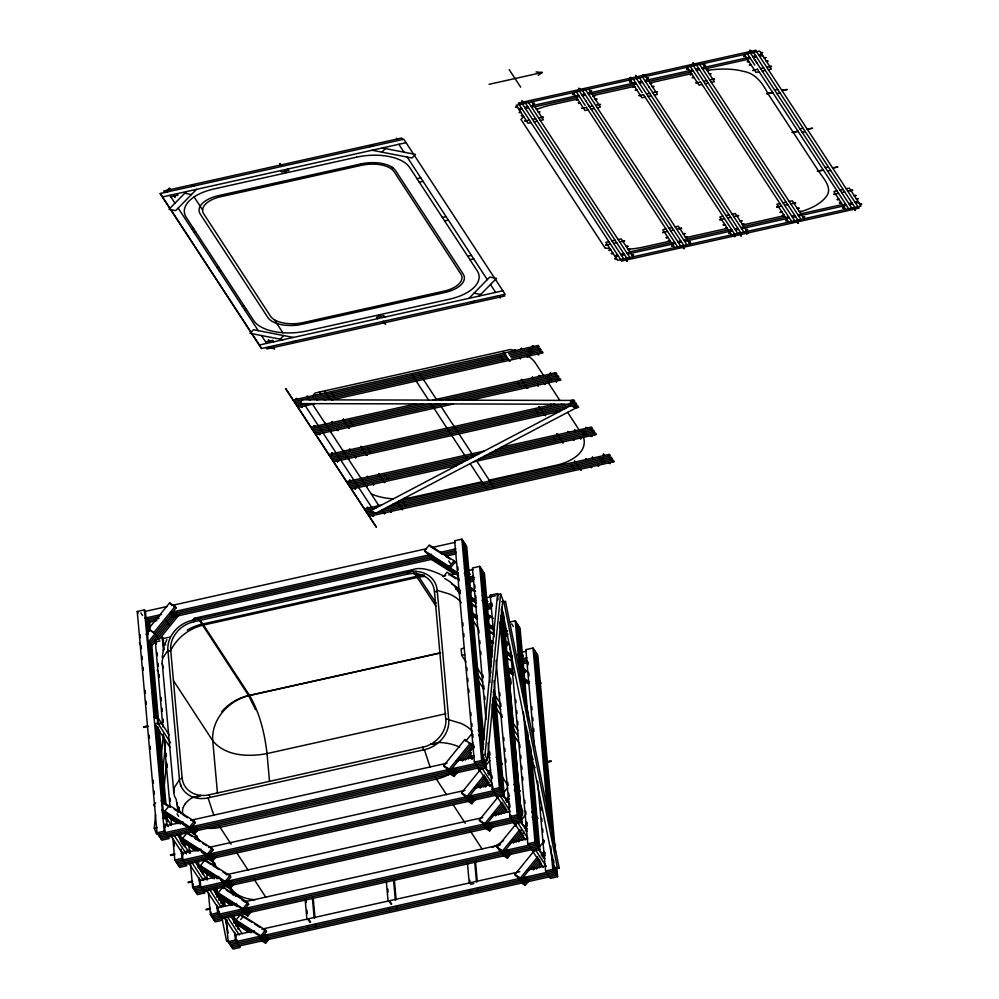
<?xml version="1.0" encoding="UTF-8"?>
<svg xmlns="http://www.w3.org/2000/svg" width="999" height="999" viewBox="0 0 999 999"><rect width="100%" height="100%" fill="white"/><g stroke="black" fill="none" stroke-linecap="round" stroke-linejoin="round"><path stroke-width="1.5" d="M158.616 833.641L156.556 834.103L154.271 828.171L155.619 814.285M161.301 755.631L163.399 734.015M162.437 774.999L165.285 745.679M164.136 787.1L166.521 762.399M481.955 755.182L497.502 594.642L500.586 593.955L502.872 599.887L487.325 760.414L484.24 761.101L481.955 755.182L485.039 754.495L500.586 593.955M162.175 657.492L163.436 649.5M522.39 815.659L522.714 810.963L520.329 804.57L514.423 738.336M165.135 643.618L166.845 639.685M191.308 622.414L193.719 621.778L195.03 619.78M193.719 621.778L407.355 574.188L407.754 573.376M163.486 667.881A53.272 26.386 -5.1 0 1 162.899 657.916L167.907 650.324A27.822 23.364 -33.2 0 1 192.245 620.342L195.242 618.131A53.272 11.826 77.4 0 1 196.491 618.443M192.245 620.342L408.554 572.165C417.52 564.235 433.666 571.116 443.156 575.711M148.526 628.833L155.007 633.816L148.526 628.833L169.618 602.859L175.137 606.356L176.111 607.829L147.727 642.782M146.041 634.552L149.875 629.832M154.046 632.342L175.137 606.356M147.727 645.441L175.15 611.663M148.689 646.915L177.073 611.95M149.65 648.388L177.073 614.61M178.996 614.897L158.866 639.697L157.904 638.224M155.682 802.771L153.809 805.082L154.77 806.555M165.772 812.674L164.81 811.2L169.505 805.419L194.318 821.178L195.28 822.652L190.584 828.433L161.651 810.064M190.584 828.433L189.623 826.96L194.318 821.178M183.566 839.897L182.605 838.423L187.288 832.642L212.113 848.401L213.074 849.874L208.379 855.656L179.433 837.274M196.266 826.747L192.507 831.38L191.546 829.907L194.368 826.435M198.189 829.694L194.43 834.315L193.469 832.841L196.291 829.382M424.575 550.799L429.27 545.017L454.083 560.776L455.044 562.25L450.349 568.031L449.388 566.558L424.575 550.799L425.537 552.272L458.391 573.126M208.379 855.656L207.417 854.182L212.113 848.401M201.348 867.12L200.387 865.646L205.082 859.864L229.907 875.624L230.869 877.097L226.174 882.879L197.228 864.497M214.061 853.97L210.302 858.591L209.34 857.117L212.15 853.658M449.388 566.558L454.083 560.776M215.984 856.917L212.225 861.538L211.264 860.064L214.086 856.605M443.306 576.86L447.053 572.24L458.816 579.707M464.185 573.301L467.008 569.83L464.385 568.181M465.147 574.775L467.969 571.303L467.008 569.83M466.108 576.248L468.931 572.777L469.892 574.25L467.07 577.722M226.174 882.879L225.212 881.405L229.907 875.624M219.143 894.342L218.182 892.869L222.877 887.087L247.69 902.846L248.651 904.32L243.968 910.089L215.022 891.72M231.843 881.193L228.097 885.813L227.135 884.34L229.945 880.881M469.992 590.309L471.878 587.999L472.839 589.46L470.017 592.931M233.778 884.14L230.02 888.76L229.058 887.287L231.868 883.815M481.98 600.524L484.79 597.052L482.18 595.392M482.942 601.997L485.751 598.526L484.79 597.052M483.903 603.471L486.713 599.999L487.687 601.473L484.865 604.944M243.968 910.089L243.007 908.628L247.69 902.846M236.938 921.565L235.976 920.091L240.672 914.31L265.484 930.057L266.446 931.53L261.75 937.312L232.817 918.943M249.638 908.416L245.891 913.036L244.93 911.563L247.74 908.091M240.722 919.567L242.595 917.257M487.787 617.532L489.672 615.209L490.634 616.683L487.812 620.154M251.561 911.363L247.814 915.983L246.853 914.51L249.663 911.038M499.775 627.747L502.584 624.275L499.975 622.614M500.736 629.22L503.546 625.749L502.584 624.275M501.698 630.694L504.507 627.222L501.898 625.561M502.659 632.167L505.469 628.696L504.507 627.222M261.75 937.312L260.789 935.838L265.484 930.057M267.432 935.638L263.674 940.259L262.712 938.785L265.534 935.314M269.355 938.573L265.609 943.206L264.648 941.732L267.457 938.261M505.581 644.742L507.455 642.432L504.845 640.771M505.606 647.377L508.416 643.905L507.455 642.432M517.557 654.969L520.379 651.498L517.769 649.837M518.531 656.443L521.341 652.971L520.379 651.498M519.492 657.916L522.302 654.445L519.692 652.784M520.454 659.377L523.264 655.918L522.302 654.445M472.852 742.719L450.224 770.591L444.705 767.095L443.743 765.621L464.835 739.635L471.328 744.617L469.118 743.206M466.371 740.396L472.127 733.316M523.376 671.965L525.249 669.655L522.639 667.994M524.338 673.438L526.211 671.128L525.249 669.655M450.224 770.591L449.263 769.118L470.354 743.144M478.608 735.639L481.481 732.092L478.171 729.994M455.994 768.818L452.147 773.538L451.186 772.065L454.07 768.518M460.776 760.251L472.864 745.379M479.57 737.112L482.442 733.566L481.481 732.092M462.312 761.013L473.826 746.852M480.531 738.586L483.404 735.039L480.094 732.929M457.917 771.752L454.083 776.485L453.121 775.012L455.994 771.465M465.197 760.127L471.328 752.572M481.493 740.047L484.378 736.513L483.404 735.039M468.456 758.765L471.341 755.232M536.288 681.031L538.174 678.721L535.564 677.06M536.313 683.653L539.135 680.194L538.174 678.721M537.275 685.127L540.097 681.668L537.487 680.007M538.236 686.6L541.058 683.141L540.097 681.668M485.277 776.56L468.019 797.814L462.5 794.305L461.538 792.844L480.719 769.218M486.088 765.259L489.922 760.526M468.019 797.814L467.057 796.34L484.315 775.087M487.774 773.488L490.646 769.942M497.365 761.675L499.275 759.315L495.966 757.205M472.827 797.214L469.942 800.761L468.981 799.287L471.865 795.741M478.571 787.474L486.238 778.034M488.736 774.962L490.646 772.589M497.365 764.335L500.237 760.788L499.275 759.315M480.107 788.236L487.2 779.507M498.326 765.796L501.198 762.262L498.988 760.851M475.711 798.975L471.865 803.708L470.904 802.234L473.788 798.688M483.366 786.875L488.161 780.968M499.288 767.269L502.16 763.736L501.198 762.262M485.289 787.175L489.123 782.442M503.071 803.783L485.814 825.037L480.294 821.528L479.333 820.054L497.552 797.627M503.883 792.482L507.717 787.749M485.814 825.037L484.852 823.563L502.11 802.309M505.569 800.711L509.403 795.978M514.198 790.072L517.07 786.538L513.761 784.427M491.57 823.251L487.737 827.984L486.775 826.51L489.647 822.964M495.404 815.883L504.033 805.244M506.53 802.172L509.403 798.638M515.159 791.545L518.031 788.011L517.07 786.538M498.289 814.984L504.994 806.717M516.121 793.019L518.993 789.485L516.783 788.074M493.494 826.198L489.66 830.918L488.698 829.457L491.57 825.911M501.161 814.098L505.956 808.191M517.082 794.492L519.955 790.946L518.993 789.485M504.045 813.211L506.918 809.665M521.441 830.294L503.608 852.259L498.089 848.75L497.127 847.277L516.296 823.663M520.716 820.878L525.499 814.972M503.608 852.259L502.647 850.786L519.905 829.532M524.313 826.747L527.197 823.201M531.98 817.294L534.865 813.76L531.543 811.65M509.365 850.474L505.531 855.194L504.57 853.733L507.442 850.186M513.199 843.094L521.828 832.467M525.274 828.221L527.197 825.861M532.942 818.768L535.826 815.234L534.865 813.76M516.071 842.207L523.364 833.228M525.287 830.868L527.197 828.508M533.916 820.241L536.788 816.695L534.577 815.296M511.288 853.421L507.455 858.141L506.493 856.667L509.365 853.134M518.568 841.795L523.751 835.414M534.877 821.715L537.749 818.169L536.788 816.695M521.84 840.434L523.751 838.074M538.661 858.216L521.403 879.482L515.871 875.973L514.91 874.5L534.09 850.886M538.498 848.101L544.255 841.008M521.403 879.482L520.442 878.009L537.699 856.755M541.146 855.144L544.03 851.61M527.16 877.696L523.326 882.417L522.365 880.943L525.237 877.409M531.943 869.142L539.622 859.689M542.107 856.618L544.992 853.071M533.491 869.904L540.584 861.163M543.069 858.091L544.992 855.731M529.083 880.643L525.249 885.364L524.288 883.89L527.16 880.356M536.363 869.018L541.158 863.111M553.621 847.751L555.544 845.391L554.582 843.918M539.622 867.656L541.545 865.296M167.907 650.324L179.458 779.707L174.488 787.312A53.272 26.386 -5.1 0 0 176.261 799.462A42.632 35.802 -33.2 0 0 181.181 813.848M186.338 191.633L168.956 209.328L175.649 210.627L196.553 189.36M191.308 186.576L192.357 185.502L194.355 185.901M369.792 146.816L370.841 145.754L372.839 146.141M381.843 152.148L385.352 148.564M280.095 339.136L283.616 335.564M295.654 340.884L294.605 341.958L292.607 341.571M468.906 298.351L489.797 277.085L496.503 278.384L479.12 296.079M474.15 301.136L473.101 302.197L471.103 301.81M169.455 651.298L170.704 650.074L170.629 647.864A26.286 22.078 -33.2 0 1 191.308 622.427M180.831 778.883L182.093 777.659L170.704 650.074M435.477 403.883L570.017 404.245L571.053 400.437L301.623 399.8L300.574 403.608L435.352 403.946M538.149 75.4L542.27 72.465L536.076 71.953M192.37 797.577L200.936 795.391A26.349 22.128 -33.2 0 0 209.166 794.804L425.062 746.615A26.349 22.128 -33.2 0 0 430.806 744.18L438.661 742.432A35.564 17.62 -5.1 0 1 447.814 743.393A42.52 21.066 -5.1 0 1 459.715 747.177M470.454 458.316L370.629 510.789L375.761 513.224L575.986 407.967L570.866 405.544L470.916 458.079M197.602 796.89L200.936 795.391A26.299 22.09 -33.2 0 1 182.068 777.634M409.19 571.815L410.327 571.49M799.662 212.088C809.277 209.116 819.342 205.107 825.861 197.065C833.428 188.349 823.338 178.297 818.668 171.266M301.81 399.8L505.556 354.42M489.085 84.316L542.27 72.465M522.677 102.173L518.294 103.147L621.116 260.314L624.2 259.628L614.447 244.718M523.326 102.035L635.714 76.998L636.675 78.459M750.686 51.386L638.436 76.386L639.397 77.86M751.335 51.236L755.856 50.237L756.817 51.698M517.27 106.856L515.509 107.243L517.482 107.168M532.692 103.421L534.602 103.347L532.892 103.734M574.288 94.156L572.527 94.543L574.487 94.468M589.71 90.722L591.633 90.647L589.909 91.034M631.293 81.456L629.532 81.843L631.505 81.768M646.715 78.022L648.651 77.947L646.915 78.334M688.311 68.756L686.55 69.143L688.511 69.068M703.733 65.322L705.631 65.247L703.933 65.634M745.329 56.056L743.556 56.444L745.529 56.369M760.739 52.622L762.674 52.547L760.951 52.935M518.506 108.729L521.59 108.054M524.675 107.355L527.759 106.681M530.844 105.981L578.608 95.355M581.68 94.655L584.777 93.981L684.29 246.241L687.374 245.554L585.127 89.111L582.042 89.798L584.765 93.968M587.849 93.282L635.614 82.655M638.698 81.955L641.783 81.281M642.607 77.135L644.867 80.582L692.632 69.955M695.704 69.256L698.801 68.581M701.872 67.882L749.637 57.255M752.722 56.556L755.806 55.882M758.89 55.182L761.975 54.508L771.453 69.006L768.368 69.693M519.243 109.84L522.302 109.153M525.399 108.466L528.471 107.78M531.568 107.093L534.652 106.406L543.406 119.805L540.322 120.492M579.32 96.453L576.248 97.14L585.002 110.539L588.086 109.853M582.405 95.767L585.489 95.08M588.573 94.393L591.658 93.706L600.411 107.105L597.327 107.792M636.338 83.754L633.254 84.44L642.02 97.84L645.092 97.153M639.422 83.067L642.507 82.38M645.591 81.693L648.676 81.006L657.429 94.405L654.345 95.092M693.343 71.054L690.272 71.741L699.025 85.14L702.11 84.453M696.428 70.367L699.512 69.68M702.597 68.993L705.681 68.307L714.447 81.706L711.363 82.393M750.361 58.354L747.277 59.041L756.043 72.44L759.115 71.753M753.446 57.667L756.53 56.98M759.615 56.294L762.699 55.607M280.045 163.574L282.392 166.284M534.89 106.781L576.485 97.515M591.908 94.081L633.503 84.815M648.913 81.381L690.509 72.115M705.931 68.681L747.527 59.416M168.307 189.248L168.207 190.047M396.615 138.399L396.503 139.186M280.794 164.96L163.724 191.046L164.673 192.507M281.443 164.823L401.635 138.037L402.597 139.51M577.497 99.063L551.398 104.87A54.096 26.798 -5.1 0 0 536.65 109.465M592.919 95.629L634.515 86.364M649.924 82.929L691.52 73.664M520.729 112.138L519.08 112.5L520.941 112.45M536.151 108.704L537.937 108.654L536.351 109.016M577.747 99.438L576.098 99.8L577.946 99.75M593.156 96.004L594.88 95.966L593.369 96.316M634.752 86.738L633.116 87.1L634.964 87.05M650.174 83.304L651.897 83.267L650.374 83.616M691.77 74.038L690.321 74.713M707.18 70.604L708.903 70.567L707.392 70.917M748.788 61.339L747.14 61.701L748.988 61.638M764.198 57.905L765.783 57.542M690.321 74.713L691.97 74.351M764.397 58.217L765.883 57.705M160.34 193.469L403.808 139.236L413.474 154.021M522.839 115.347L521.191 115.709L523.039 115.659M538.249 111.913L540.072 111.863L538.449 112.225M579.845 102.647L578.196 103.009L580.044 102.959M595.267 99.213L597.09 99.163L595.466 99.525M636.863 89.947L635.214 90.31L637.062 90.26M652.272 86.513L654.095 86.463L652.472 86.826M693.868 77.248L692.22 77.61L694.068 77.56M709.29 73.814L711.113 73.764L709.49 74.126M750.886 64.548L749.238 64.91L751.086 64.86M766.295 61.114L768.119 61.064L766.495 61.426M162.587 196.915L406.056 142.682M170.779 196.791L177.997 195.18L177.035 193.706M174.95 197.178L174.713 195.916M285.901 172.54L284.965 171.353M526.286 120.629L524.687 120.979L526.485 120.941M541.695 117.195L543.444 117.158L541.908 117.507M583.304 107.929L581.693 108.279L586.488 107.405M598.713 104.495L600.449 104.458L598.913 104.808M640.309 95.23L638.711 95.579L640.509 95.542M655.731 91.796L657.467 91.758L655.931 92.108M697.327 82.53L695.729 82.88L697.527 82.842M712.737 79.096L714.485 79.058L712.936 79.408M754.332 69.83L752.934 70.492M769.754 66.396L771.49 66.359M526.398 120.792L529.482 120.105M532.567 119.418L535.639 118.731M538.736 118.044L541.808 117.358M589.572 106.718L592.657 106.031M595.741 105.345L598.826 104.658M640.421 95.392L643.506 94.705M646.578 94.018L649.662 93.332M652.747 92.645L655.831 91.958M697.427 82.692L700.511 82.005M703.596 81.319L706.68 80.632M709.765 79.945L712.849 79.258M754.445 69.992L757.529 69.306M760.614 68.619L763.698 67.932M766.77 67.245L769.854 66.558M752.909 70.504L754.532 70.142M769.954 66.708L771.49 66.359M531.068 122.552L527.996 123.239L516.246 105.282L759.715 51.049L761.975 54.495M534.165 121.866L537.237 121.179M591.171 109.166L594.243 108.479M648.176 96.466L651.261 95.779M705.194 83.766L708.279 83.079M762.2 71.066L765.284 70.38M774.65 90.135L777.734 89.448M772.602 92.395L766.658 93.719L772.814 92.707M781.855 90.335L787.249 89.485L782.067 90.647M776.91 93.581L779.994 92.895M191.758 228.883L193.531 228.496M417.02 178.709L420.779 177.872M194.018 232.342L195.779 231.943M419.268 182.155L423.039 181.319M799.987 128.883L803.071 128.197M797.939 131.144L791.982 132.467L798.139 131.456M807.192 129.083L812.574 128.234L807.392 129.395M802.234 132.33L805.319 131.643M217.083 267.632L218.856 267.245M442.345 217.457L446.103 216.621M219.343 271.091L221.116 270.692M444.592 220.904L448.364 220.067M825.311 167.632L828.396 166.945M823.263 169.892L817.307 171.216L823.463 170.205M832.517 167.832L837.899 166.983L832.716 168.144M827.559 171.079L830.644 170.392M242.407 306.381L244.181 305.994M467.669 256.206L471.441 255.369M244.668 309.84L246.441 309.44M469.917 259.653L473.688 258.816M608.915 241.646L605.831 242.332L617.557 260.277L861.026 206.044L849.287 188.099L846.203 188.786M611.987 240.959L615.072 240.272M618.156 239.585L621.241 238.898L629.994 252.297L626.91 252.984M665.921 228.946L662.837 229.633L671.603 243.019L674.675 242.345M669.005 228.259L672.09 227.572M675.174 226.885L678.259 226.199L687.012 239.598L683.928 240.284M722.939 216.246L719.854 216.933L728.608 230.319L731.693 229.645M726.011 215.559L729.095 214.872M732.18 214.186L735.264 213.499L744.03 226.898L740.946 227.585M779.944 203.546L776.86 204.233L785.626 217.62L788.698 216.945M783.029 202.859L786.113 202.173M789.198 201.486L792.282 200.799L801.036 214.198L797.951 214.885M836.962 190.846L833.878 191.533L842.632 204.92L845.716 204.246M840.034 190.16L843.119 189.473M605.631 245.005L607.33 244.63M622.739 241.196L624.45 240.809M662.649 232.305L664.335 231.93M679.757 228.496L681.455 228.109M719.655 219.605L721.353 219.231M736.763 215.796L738.473 215.409M776.673 206.905L778.371 206.531M793.78 203.097L795.479 202.71M833.678 194.206L835.376 193.831M850.798 190.397L852.497 190.01M607.417 244.767L610.501 244.081M613.586 243.394L616.67 242.707M619.755 242.02L622.839 241.333M664.435 232.068L667.519 231.381M670.591 230.694L673.676 230.007M676.76 229.32L679.844 228.634M721.44 219.368L724.525 218.681M727.609 217.994L730.694 217.307M733.778 216.621L736.862 215.934M778.458 206.668L781.543 205.981M784.627 205.294L787.699 204.608M790.783 203.921L793.868 203.234M835.476 193.968L838.548 193.282M841.633 192.595L844.717 191.908M847.801 191.221L850.886 190.534M605.831 245.317L607.529 244.93M622.951 241.496L624.65 241.121M662.849 232.617L664.547 232.23M679.957 228.796L681.655 228.421M719.854 219.917L721.553 219.53M736.975 216.096L738.673 215.722M776.872 207.218L778.571 206.83M793.98 203.396L795.691 203.022M833.89 194.518L835.576 194.131M850.998 190.697L852.696 190.322M609.103 250.274L610.776 249.9M626.198 246.466L627.834 246.104M666.121 237.575L667.794 237.2M683.204 233.766L684.852 233.404M723.126 224.875L724.799 224.5M740.222 221.066L741.857 220.704M780.144 212.175L781.817 211.8M797.227 208.366L798.875 208.004M837.15 199.475L838.835 199.101M854.245 195.667L855.881 195.305M609.303 250.587L610.988 250.212M626.398 246.778L628.034 246.416M666.321 237.887L667.994 237.512M683.416 234.078L685.052 233.716M723.338 225.187L725.012 224.812M740.421 221.378L742.057 221.016M780.344 212.487L782.017 212.113M797.439 208.679L799.075 208.316M837.362 199.788L839.035 199.413M854.445 195.979L856.081 195.617M611.288 253.471L612.874 253.122M628.296 249.688L629.944 249.313M668.306 240.771L669.892 240.422M685.302 236.988L686.837 236.638M725.324 228.072L726.91 227.722M742.319 224.288L743.855 223.938M782.329 215.372L783.915 215.022M799.337 211.588L800.861 211.239M839.347 202.672L840.933 202.322M856.343 198.888L857.991 198.514M611.5 253.783L613.086 253.434M628.496 250L630.144 249.625M668.506 241.084L670.092 240.734M685.514 237.3L687.037 236.95M725.524 228.384L727.11 228.034M742.519 224.6L744.055 224.251M782.529 215.684L784.115 215.334M799.537 211.9L801.061 211.551M839.547 202.984L841.133 202.635M856.543 199.201L858.191 198.826M670.329 241.084L644.218 246.903A54.096 26.798 -5.1 0 1 627.996 249.226M685.739 237.65L727.347 228.384M742.756 224.95L784.352 215.684M629.757 251.91L671.353 242.645M686.763 239.211L728.358 229.945M743.78 226.511L785.376 217.245M800.786 213.811L842.382 204.545M614.585 255.719L617.669 255.045M620.754 254.358L623.826 253.671M677.759 241.658L680.843 240.971M734.777 228.958L737.861 228.272M791.782 216.259L794.867 215.572M848.8 203.559L851.885 202.872M854.969 202.185L858.054 201.486M615.297 256.818L618.381 256.144M621.465 255.444L624.55 254.77M627.634 254.071L675.399 243.444M678.471 242.745L681.568 242.07M684.64 241.371L732.404 230.744M735.489 230.045L738.573 229.37M741.658 228.671L789.422 218.044M792.494 217.345L795.591 216.671M798.663 215.971L846.44 205.344M849.512 204.645L852.609 203.971M855.681 203.272L858.765 202.597M616.333 258.404L614.585 258.791L616.533 258.716M631.743 254.97L633.691 254.882L631.955 255.269M673.338 245.704L671.59 246.091L673.538 246.016M688.761 242.27L690.696 242.183L688.96 242.57M730.356 233.004L728.608 233.391L730.556 233.316M745.766 229.57L747.714 229.483L745.978 229.87M787.362 220.304L785.614 220.692L787.562 220.617M802.784 216.87L804.732 216.783L802.984 217.17M844.38 207.605L842.632 207.992L844.58 207.917M859.802 204.171L861.737 204.083L860.002 204.47M625.898 260.102L621.515 261.076L620.566 259.615M626.548 259.952L738.935 234.915L737.986 233.454M853.908 209.303L741.658 234.315L740.696 232.842M854.557 209.166L859.078 208.154L858.129 206.693M268.281 340.047L268.943 341.208M855.306 210.477L852.946 207.842M265.647 341.933L272.877 340.334L273.838 341.795M259.39 345.017L502.859 290.784M384.016 322.889L266.945 348.963L265.984 347.502M384.665 322.739L504.857 295.966L503.908 294.505M500.274 297.752L500.374 296.965M385.402 324.138L383.054 321.428M510.252 349.55L315.122 393.007A45.679 22.627 -5.1 0 0 312.799 395.666M314.398 394.455L314.335 395.329M503.521 352.285L504.595 352.947M521.303 348.314L522.377 348.976M293.256 400.025L538.249 345.454L539.21 346.915L508.553 353.746M294.218 401.498L301.611 399.85M295.18 402.959L301.111 401.648M309.303 399.825L506.518 355.894M509.515 355.219L540.172 348.389L541.133 349.862L510.514 356.68M296.141 404.433L300.612 403.446M316.795 399.837L507.48 357.367M297.103 405.906L307.38 403.621M324.288 399.85L508.441 358.828M511.476 358.154L542.095 351.336L543.069 352.809L331.78 399.875M298.064 407.38L314.897 403.646M302.048 407.455L302.01 406.506M509.84 361.139L508.753 360.452M520.392 358.691L520.467 357.842M527.609 357.142L526.535 356.493M343.256 419.205L343.181 420.079M532.392 377.073L533.441 377.697M539.098 375.524L540.172 376.198M311.051 427.235L415.934 403.883M432.842 400.112L556.043 372.664L557.005 374.138L440.334 400.124M312.013 428.708L423.426 403.896M312.974 430.182L430.919 403.908M447.839 400.149L557.966 375.612L558.928 377.085L455.332 400.162M313.936 431.655L438.411 403.933M314.897 433.129L445.904 403.946M462.824 400.174L559.89 378.559L560.851 380.032L470.317 400.199M315.859 434.602L453.396 403.971M319.842 434.677L319.792 433.728M338.012 430.569L336.938 429.907M349.076 428.109L348.002 427.447M527.622 388.361L526.548 387.674M538.174 385.914L538.249 385.065M556.493 381.955L555.394 381.243M539.11 406.73L540.172 407.392M361.039 446.428L360.976 447.302M550.611 404.195L550.586 405.07M328.846 454.458L554.457 404.208M571.041 400.512L573.838 399.887L574.8 401.361L570.541 402.31M329.807 455.931L561.95 404.22M330.769 457.405L569.442 404.233M570.054 404.108L575.761 402.834L576.723 404.308L570.966 405.582M331.73 458.878L570.629 405.669M332.692 460.352L565.059 408.591M573.389 406.73L577.684 405.781L578.646 407.255L575.799 407.879M333.654 461.825L559.49 411.513M355.794 457.792L354.732 457.13M366.87 455.332L365.796 454.67M555.968 413.136L556.043 412.287M337.625 461.9L337.587 460.951M545.417 415.584L544.33 414.897M378.833 473.651L378.771 474.525M556.905 433.953L557.966 434.602M567.981 431.506L569.03 432.142M574.675 429.97L575.761 430.644M346.628 481.68L484.39 450.999M501.298 447.227L591.633 427.11L592.594 428.583L495.729 450.162M347.602 483.154L478.821 453.921M348.564 484.627L473.251 456.855M490.172 453.084L593.556 430.057L594.517 431.531L484.602 456.006M349.525 486.101L467.682 459.777M350.487 487.574L462.112 462.712M479.033 458.941L595.479 433.004L596.44 434.465L473.464 461.863M351.448 489.048L456.543 465.634M573.763 440.359L573.838 439.51M355.419 489.11L355.382 488.174M373.589 485.014L372.527 484.353M384.652 482.554L383.579 481.88M378.371 504.92L379.42 505.569M482.017 481.78L413.461 497.04A37.887 18.769 -5.1 0 1 403.696 498.538M489.235 480.169L555.794 465.334C568.668 462.737 588.186 453.421 583.566 437.337M574.687 461.176L575.761 461.825M585.776 458.728L586.825 459.365M592.469 457.192L593.543 457.867M364.423 508.903L381.443 505.107M398.364 501.348L609.427 454.333L610.389 455.806L392.769 504.283M365.384 510.377L375.874 508.041M366.358 511.85L370.779 510.864M387.225 507.205L611.351 457.28L612.312 458.741L381.655 510.127M367.307 513.324L373.189 512.012M368.281 514.797L375.424 513.074M376.086 513.049L613.274 460.214L614.235 461.688L369.243 516.271M384.64 513.711L383.591 513.074M391.383 512.237L390.322 511.575M581.006 470.017L579.919 469.33M591.558 467.582L591.633 466.72M609.865 463.611L608.766 462.912M168.082 837.087L169.043 838.561L161.813 840.171L157.005 832.804L137.25 611.475L144.48 609.865L145.442 611.338L154.97 718.131M483.953 739.997L466.695 546.528L461.875 539.16L454.657 540.771L474.413 762.1L475.374 763.573M144.281 611.6L167.033 606.53M171.591 605.519L426.436 548.751M432.505 547.39L455.257 542.32M144.867 618.169L161.551 614.447M170.654 612.424L431.568 554.295M440.671 552.272L455.844 548.888M145.829 619.63L159.478 616.595M170.105 614.223L432.53 555.769M441.633 553.746L455.282 550.699M146.791 621.103L158.928 618.406M172.577 615.359L433.491 557.242M444.118 554.882L456.243 552.172M147.752 622.577L156.855 620.554M172.028 617.17L434.453 558.716M446.59 556.018L455.694 553.983M194.106 618.331L410.414 570.142M491.945 657.33L484.478 573.751L479.67 566.383L472.452 567.994L485.989 719.667M162.075 638.823L169.655 637.125M442.707 576.311L445.741 575.624M448.776 574.949L456.356 573.264M468.494 570.566L473.051 569.542M156.968 641.645L160.002 640.971M162.662 645.379L165.697 644.705M469.08 577.122L473.638 576.111M468.531 578.933L474.6 577.584M469.493 580.407L474.038 579.395M468.931 582.217L473.489 581.206M493.968 637L490.234 595.217L497.465 593.606L498.426 595.079M486.288 597.777L495.392 595.754M486.875 604.345L491.421 603.334M501.673 601.635L505.519 601.498L559.178 867.919L556.093 868.606L554.295 868.293L501.873 607.954M503.459 601.947L505.519 601.498M486.326 606.156L492.382 604.807M487.287 607.629L491.833 606.618M486.725 609.44L491.283 608.428M509.478 622.115L515.259 620.829L520.067 628.184L527.659 713.311M488.911 628.383L491.945 627.709M504.67 631.568L507.704 630.893M505.069 634.852L508.104 634.178M504.52 636.663L507.554 635.988M440.547 652.772L248.614 695.516A42.632 35.802 -33.2 0 0 221.803 711.613M440.534 652.996L249.625 695.529A42.07 35.34 -33.2 0 0 212.775 740.833L217.457 793.094M154.083 717.245L157.168 716.558L169.118 734.839M464.223 648.151L461.138 648.838L461.725 655.406L465.996 661.937M170.554 742.719L157.755 723.126L154.67 723.813L170.03 747.314M461.725 655.406L464.81 654.72M143.556 726.81L147.852 725.848M157.879 723.613L162.188 722.652M143.694 727.472L147.989 726.51M158.029 724.275L162.325 723.326M555.407 851.972L537.862 655.406L533.041 648.051L525.824 649.662L534.527 747.165M506.705 655.606L509.74 654.932M521.878 652.222L526.423 651.211M522.465 658.791L527.01 657.779M521.903 660.601L526.461 659.59M522.864 662.075L527.422 661.063M522.315 663.885L528.384 662.537M445.829 713.748L267.033 753.571C248.751 757.067 225.524 756.355 212.787 740.821L173.551 680.794M179.458 779.707A27.822 23.364 -33.2 0 0 208.092 797.876L424.388 749.7A27.822 23.364 -33.2 0 0 448.726 719.717L437.187 590.334A27.822 23.364 -33.2 0 0 408.554 572.165M163.062 818.069L166.134 817.382L171.266 825.211M473.226 748.975L470.142 749.662L470.729 756.231L472.427 758.84M168.431 826.56L166.721 823.938L163.636 824.625L165.347 827.247M470.729 756.231L473.813 755.544M154.271 828.171L157.355 827.484M163.449 826.36L183.167 821.965M190.759 820.279L447.115 763.174M456.218 761.138L474.425 757.092M157.005 832.804L164.223 831.193L165.185 832.666L164.498 824.924M474.413 762.1L481.63 760.489L486.438 767.856L479.22 769.467M157.967 834.277L482.592 761.962L462.837 540.634M158.928 835.751L483.553 763.436L463.798 542.107M159.89 837.224L484.515 764.909L483.828 757.167M160.851 838.698L485.477 766.383L484.89 759.814M543.843 762.349L551.011 760.763M543.993 763.024L551.161 761.425M170.429 854.819L174.725 853.858M184.765 851.623L189.061 850.673M170.579 855.481L174.875 854.532M182.043 852.934L189.211 851.335M181.244 853.583L200.961 849.187M208.541 847.502L464.91 790.396M474.013 788.361L492.22 784.302M172.864 838.361L174.8 860.027L182.018 858.416L182.979 859.889L182.293 852.147M488.061 742.894L492.195 789.322L499.425 787.712L504.233 795.079L497.015 796.69M175.762 861.5L500.387 789.185L492.507 700.961M176.723 862.974L501.348 790.659L493.056 697.789M177.685 864.447L502.31 792.132L493.331 691.52M178.646 865.921L503.271 793.606L494.018 689.909M188.124 882.067L192.42 881.106M202.46 878.87L206.756 877.909M188.262 882.729L192.57 881.767M202.597 879.532L206.893 878.583M199.038 880.806L218.756 876.41M226.336 874.724L482.704 817.607M491.808 815.584L510.002 811.525M216.683 878.558L219.718 877.884M190.522 864.035L192.595 887.249L199.812 885.638L200.774 887.112L200.087 879.37M496.041 660.214L509.989 816.545L517.22 814.934L522.027 822.302L514.81 823.9M194.518 890.196L519.143 817.881L501.048 615.122M204.345 889.909L204.62 892.994L197.402 894.605L192.595 887.249M206.056 909.252L210.352 908.291M220.379 906.056L224.688 905.106M206.194 909.914L210.489 908.965M220.529 906.73L224.825 905.768M216.82 908.016L236.551 903.633M245.642 901.597L500.499 844.829M509.59 842.806L527.797 838.748M208.454 892.794L210.377 914.472L217.607 912.861L218.569 914.335L217.882 906.592M510.239 647.202L527.784 843.768L535.002 842.157L539.822 849.512L532.592 851.123M212.312 917.407L536.938 845.104L526.436 727.472M214.236 920.354L538.861 848.039L529.32 741.246M222.14 917.119L222.415 920.216L215.197 921.827L210.377 914.472M234.615 935.239L254.333 930.856M261.925 929.157L519.805 871.715M527.385 870.029L545.591 865.971M470.704 884.34L473.738 883.665M221.716 916.932L226.623 941.283L228.671 940.833M554.295 868.293L559.178 867.919M226.236 920.017L228.172 941.682L235.402 940.084L236.363 941.545L235.664 933.815M537.562 781.218L545.579 870.991L552.797 869.38L557.617 876.735L550.387 878.346L549.425 876.872M229.133 943.156L553.758 870.853L552.385 855.369M231.056 946.103L555.681 873.788L555.107 867.232M707.055 70.392C719.193 68.544 731.768 68.357 743.718 71.404C755.481 73.439 762.836 83.392 767.819 93.456M296.865 325.162L294.243 325.387M414.123 571.453L416.595 571.503M435.152 744.005L430.806 744.18A26.286 22.078 -33.2 0 0 445.904 721.128L434.428 591.333A26.274 22.065 -33.2 0 0 416.271 573.676A26.349 22.128 -33.2 0 0 407.355 574.188M226.623 941.283L228.409 941.595M434.428 591.333L436.75 591.758M445.816 718.918L448.139 719.33M382.317 147.977L415.472 154.408L411.963 157.992L372.103 150.25M184.74 193.257L191.446 194.555M474.001 293.157L480.706 294.455M293.344 337.45L253.496 329.72L249.975 333.291L283.129 339.735M437.187 590.334L449.562 594.08A53.272 26.386 -5.1 0 1 461.376 602.772M448.726 719.717L461.113 723.463A53.272 26.386 -5.1 0 1 472.077 731.106M277.647 323.738L276.798 323.464M193.044 797.115L192.208 796.79M430.232 546.49L441.983 553.958M445.904 556.443L450.025 559.053M453.946 561.538L456.555 563.199M465.347 569.655L467.969 571.303M467.282 572.589L469.892 574.25M429.108 555.407L458.042 573.776M428.758 556.043L457.704 574.413M429.732 557.517L458.666 575.886M430.694 558.99L454.195 573.913L453.234 572.439M450.636 575.374L455.856 578.683M470.429 587.936L475.649 591.246M471.391 589.41L474.001 591.071M483.141 596.865L485.751 598.526M485.064 599.812L487.687 601.473M451.511 583.828L459.34 588.798M455.082 586.95L460.514 590.397M470.954 597.027L476.186 600.349M456.043 588.423L460.164 591.046M470.616 597.677L475.836 600.986M455.694 589.073L459.827 591.683M471.578 599.15L475.499 601.635M457.967 591.371L460.576 593.031M471.228 599.787L476.461 603.109M471.378 603.608L476.61 606.917M471.041 604.245L474.95 606.743M489.522 615.983L493.444 618.468M499.625 623.264L503.546 625.749M502.859 627.035L505.469 628.696M471.915 612.699L477.135 616.021M472.877 614.173L476.998 616.795M487.45 623.426L493.981 627.572M472.527 614.822L476.648 617.432M488.411 624.899L493.631 628.209M473.489 616.296L477.609 618.905M489.373 626.373L494.592 629.682M489.023 627.01L494.255 630.332M489.173 630.831L494.393 634.14M490.134 632.305L492.744 633.953M504.507 641.42L509.927 644.867M518.731 651.311L521.341 652.971M520.654 654.258L523.264 655.918M489.71 639.922L493.618 642.407M489.36 640.571L493.481 643.181M506.543 651.473L510.464 653.958M506.193 652.122L511.426 655.431M505.856 652.759L512.387 656.905M506.818 654.233L512.037 657.554M506.968 658.054L512.187 661.363M522.502 668.768L527.722 672.09M507.492 667.145L512.724 670.466M508.454 668.618L512.574 671.228M524.338 678.696L529.557 682.017M508.116 669.255L513.536 672.702M523.988 679.332L529.22 682.654M507.767 669.904L513.199 673.351M523.651 679.982L528.871 683.304M507.43 670.541L512.649 673.863M524.612 681.455L528.533 683.94M513.611 675.336L508.391 672.015A42.632 35.802 -33.2 0 1 508.791 675.187L513.186 724.475M480.244 732.167L482.442 733.566M482.167 735.114L484.378 736.513M496.928 758.678L500.237 760.788M498.851 761.625L502.16 763.736M514.722 785.901L518.031 788.011M485.939 768.955L489.11 771.84M516.645 788.848L519.955 790.946M459.14 758.141L461.351 759.54L460.389 758.079M532.504 813.124L535.826 815.234M502.634 795.479L506.905 799.05L502.485 796.253M534.44 816.071L537.749 818.169M506.618 800.599L508.828 801.997L507.867 800.524M476.935 785.364L479.145 786.762L478.184 785.289M443.743 765.621L449.263 769.118M446.778 769.255L451.186 772.065M447.739 770.729L452.147 773.538M448.701 772.202L453.121 775.012M449.662 773.676L454.083 776.485M521.528 823.401L524.7 826.273L522.489 824.874M173.901 606.43L176.111 607.829M494.73 812.587L496.94 813.985L495.979 812.512M461.538 792.844L467.057 796.34M465.671 797.177L468.981 799.287M465.534 797.951L469.942 800.761M467.594 800.124L470.904 802.234M467.457 800.898L471.865 803.708M539.323 850.624L542.494 853.496L540.284 852.097M512.524 839.809L514.735 841.208L513.773 839.734M479.333 820.054L484.852 823.563M483.466 824.4L486.775 826.51M484.428 825.873L487.737 827.984M485.389 827.347L488.698 829.457M485.239 828.121L489.66 830.918M497.127 847.277L502.647 850.786M499.05 850.224L504.57 853.733M501.111 852.397L505.531 855.194M503.184 854.57L506.493 856.667M503.034 855.344L507.455 858.141M514.91 874.5L520.442 878.009M517.944 878.146L522.365 880.943M518.906 879.62L523.326 882.417M519.867 881.093L524.288 883.89M520.829 882.567L525.249 885.364M161.114 800.961L170.255 806.767M174.176 809.252L178.297 811.875M183.529 815.184L187.437 817.681M191.358 820.167L195.28 822.652M162.075 802.434L167.308 805.756M164.81 811.2L189.623 826.96M162.612 811.538L179.795 822.439M182.405 824.1L186.326 826.585M188.936 828.246L191.546 829.907M162.263 812.175L180.757 823.913M188.586 828.883L192.507 831.38M164.535 814.472L179.108 823.725M190.859 831.193L193.469 832.841M177.46 823.538L168.656 817.095M190.522 831.83L194.43 834.315M185.439 832.329L192.17 836.6M194.58 838.136L200.012 841.583M202.622 843.243L206.543 845.728M210.464 848.213L213.074 849.874M182.605 838.423L207.417 854.182M180.407 838.748L198.888 850.486M201.498 852.147L209.34 857.117M181.368 840.221L198.339 850.998M205.082 855.281L210.302 858.591M182.33 841.695L196.903 850.948M206.044 856.755L211.264 860.064M195.242 850.761L186.451 844.317M208.304 859.053L212.225 861.538M203.234 859.552L211.276 864.659M213.674 866.183L219.106 869.63M223.027 872.115L226.948 874.6M200.387 865.646L225.212 881.405M198.189 865.971L217.994 878.546M220.604 880.194L227.135 884.34M197.852 866.62L215.035 877.522M222.864 882.504L228.097 885.813M200.112 868.918L214.685 878.171M223.838 883.978L229.058 887.287M214.348 878.808L205.207 873.001L204.246 871.54M224.8 885.439L230.02 888.76M221.016 886.775L223.639 888.423M226.249 890.084L232.979 894.367M242.12 900.174L248.651 904.32M218.182 892.869L243.007 908.628M215.984 893.193L237.088 906.592M241.009 909.078L244.93 911.563M215.647 893.843L232.829 904.744M241.97 910.551L245.891 913.036M217.907 896.14L232.48 905.394M242.932 912.025L246.853 914.51M230.831 905.206L222.028 898.75M243.893 913.498L247.814 915.983M238.811 913.998L252.085 922.414M254.695 924.075L259.915 927.384M262.525 929.045L266.446 931.53M235.976 920.091L260.789 935.838M233.778 920.416L250.961 931.318M260.102 937.124L262.712 938.785M234.74 921.89L251.723 932.666M259.765 937.774L263.674 940.259M235.702 923.363L250.274 932.604M262.025 940.071L264.648 941.732M248.626 932.429L239.822 925.973M261.688 940.721L265.609 943.206M391.92 167.158L393.306 168.169M648.875 86.738L649.3 87.363M585.701 100.812L586.113 101.448M515.159 349.725L515.646 350.474M325.562 423.176L326.049 423.901M343.356 450.387L343.843 451.123M361.151 477.609L361.626 478.346M532.892 345.679L533.441 346.516M550.686 372.902L551.236 373.738M586.263 427.347L586.813 428.184M604.607 455.407L603.721 454.033M521.865 379.383L522.377 380.169M325.549 391.97L326.049 392.719M343.344 419.18L343.831 419.942M361.139 446.403L361.626 447.152M378.933 473.626L379.42 474.375M314.498 394.443L314.985 395.179M308.254 396.678L307.105 396.054L307.605 396.828M296.666 398.339L297.19 399.138M314.46 425.562L314.985 426.361M332.255 452.784L332.779 453.583M350.037 480.007L350.574 480.806M367.832 507.217L368.356 508.029M752.297 52.71L749.849 50.087L751.648 52.847M853.596 207.705L855.394 210.452M757.417 69.143L849.162 209.515L852.247 208.828L749.987 52.385L746.915 53.072L754.794 65.135M744.292 54.483L746.553 57.93M843.356 206.031L845.604 209.478M768.019 93.769L793.144 132.205M793.343 132.517L818.468 170.954M702.709 63.749L704.957 67.195M801.76 215.297L804.008 218.744M694.367 63.936L692.881 62.787L693.718 64.073M796.94 222.003L797.776 223.289M699.2 79.995L689.897 65.772L692.981 65.085L795.241 221.528L792.157 222.215L700.411 81.843M687.287 67.183L689.535 70.629M786.338 218.731L788.598 222.178M644.967 74.937L645.928 76.411M747.227 231.381L748.189 232.854M645.691 76.448L647.951 79.895M744.742 227.997L747.002 231.443M643.131 74.575L643.568 75.25M646.778 80.157L647.327 80.994M743.031 227.422L743.581 228.259M746.79 233.167L747.227 233.841M642.482 74.725L642.919 75.387M646.128 80.307L646.678 81.144M742.382 227.56L742.931 228.396M746.141 233.316L746.578 233.978M644.867 80.582L743.918 232.13M639.522 77.822L740.833 232.817M638.311 78.097L635.814 75.412L637.662 78.234M739.61 233.092L741.458 235.914M738.96 233.229L740.808 236.051M636.438 78.509L737.749 233.504M633.354 79.196L642.182 92.695M643.393 94.543L734.665 234.191M630.794 77.323L631.231 77.997M634.44 82.905L634.989 83.741M730.694 230.17L731.243 231.006M734.452 235.914L734.889 236.588M630.144 77.472L630.581 78.134M633.791 83.054L634.34 83.891M730.044 230.307L730.594 231.144M733.803 236.064L734.24 236.726M630.269 79.883L632.529 83.329M729.332 231.431L731.58 234.877M629.183 78.446L630.144 79.92M731.443 234.902L732.404 236.376M588.686 89.148L590.933 92.595M687.737 240.697L689.984 244.143M580.332 89.336L578.833 88.162L579.682 89.473M682.916 247.402L683.766 248.701M585.164 105.395L575.874 91.171L578.958 90.484L681.218 246.928L678.134 247.615L586.376 107.243M573.264 92.582L575.511 96.029M672.315 244.131L674.562 247.577M531.668 101.848L533.928 105.295M630.719 253.396L632.979 256.843M509.215 69.643L520.679 87.188M620.142 242.62L528.109 101.811L525.037 102.497L627.285 258.941L630.369 258.254L620.629 243.369M524.288 103.496L521.79 100.812L523.638 103.634M625.586 258.491L627.434 261.313M624.937 258.629L626.785 261.463M613.973 243.981L521.94 103.184L518.868 103.871L519.33 104.595M604.932 247.827L520.966 119.368A45.679 22.627 -5.1 0 1 523.776 116.796M414.423 155.482L494.493 277.997M495.454 279.445L505.119 294.23L261.638 348.464L160.165 193.494L261.476 348.501M536.725 345.791L541.533 353.147M554.52 373.002L559.328 380.369M572.315 400.224L577.122 407.592M590.109 427.447L594.917 434.815M607.892 454.67L612.712 462.038M396.715 138.374L397.152 139.036M532.242 345.829L532.792 346.665M537.599 354.021L538.149 354.857M550.037 373.052L550.586 373.888M585.626 427.497L586.163 428.321M590.983 435.689L591.52 436.513M603.071 454.17L603.958 455.544M499.725 297.115L500.162 297.777M398.838 144.293L403.996 152.185M407.18 157.055L487.287 279.633M490.484 284.503L495.641 292.395M530.469 348.863L531.431 350.337M532.392 351.81L533.354 353.284M548.264 376.086L549.225 377.56M550.187 379.033L551.148 380.507M583.841 430.532L584.802 432.005M585.764 433.479L586.725 434.952M601.635 457.754L602.597 459.228M603.558 460.701L604.52 462.162M528.159 349.388L529.12 350.849M530.082 352.335L531.043 353.796M545.941 376.598L546.903 378.072M547.864 379.545L548.826 381.019M563.998 404.22L564.697 405.294M565.659 406.768L566.396 407.892M581.53 431.044L582.492 432.517M583.453 433.991L584.415 435.464M599.325 458.266L600.287 459.74M601.248 461.213L602.21 462.687M543.531 375.449L535.377 362.987A54.096 26.798 -5.1 0 0 528.171 356.131M548.339 382.817L559.84 400.412M567.644 412.35L579.108 429.895M521.203 348.326L521.728 349.126M538.998 375.549L539.522 376.348M544.33 383.703L544.842 384.49M574.587 429.995L575.112 430.794M579.919 438.149L580.431 438.936M592.382 457.217L592.894 458.004M597.714 465.372L598.226 466.158M550.761 404.195L551.236 404.92M514.485 349.837L514.997 350.624A45.617 22.602 -5.1 0 0 510.427 349.5M519.817 357.992L520.292 358.716M532.305 377.085L532.792 377.847M537.599 385.214L538.086 385.939M555.394 412.425L555.881 413.161M567.882 431.531L568.381 432.292M573.189 439.647L573.663 440.384M585.664 458.728L586.176 459.515M590.983 466.87L591.458 467.607M505.194 354.495L506.156 355.969M507.13 357.442L508.079 358.916M522.989 381.718L523.951 383.191M524.912 384.665L525.874 386.138M540.784 408.941L541.745 410.414M542.707 411.888L543.668 413.349M558.578 436.163L559.54 437.637M560.501 439.098L561.463 440.571M576.361 463.374L577.335 464.847M578.296 466.321L579.258 467.794M503.434 352.31L503.946 353.084M521.216 379.533L521.728 380.307M539.01 406.755L539.522 407.53M556.805 433.966L557.317 434.752M562.125 442.12L562.662 442.919M574.6 461.188L575.112 461.975M500.087 355.632L501.048 357.105M502.022 358.579L502.972 360.052M517.882 382.854L518.843 384.328M519.805 385.801L520.766 387.275M535.676 410.077L536.638 411.551M537.599 413.024L538.561 414.498M553.471 437.3L554.433 438.773M555.394 440.247L556.356 441.708M571.253 464.523L572.227 465.984M573.189 467.457L574.15 468.931M287.937 169.006L288.898 170.479L281.681 172.09L280.719 170.617M384.727 317.083L383.766 315.609L376.548 317.22L377.51 318.693M419.568 373.576L420.529 375.037M421.491 376.511L422.452 377.984M423.414 379.458L436.401 399.325M439.41 403.933L440.247 405.207M441.208 406.68L454.183 426.536M455.144 428.009L456.118 429.483M457.08 430.956L458.042 432.43M459.003 433.903L471.978 453.758M472.939 455.232L473.813 456.555M476.798 461.126L489.772 480.981M490.734 482.455L491.695 483.928M492.657 485.402L493.618 486.875M285.614 171.216L286.401 172.402M379.732 315.209L380.482 316.346M383.703 321.278L385.552 324.101M279.895 163.599L281.743 166.433M379.046 315.297L379.832 316.496M412.337 375.174L413.311 376.648M414.273 378.122L415.234 379.595M416.196 381.069L428.633 400.099M432.055 405.344L433.017 406.818M433.991 408.291L446.965 428.146M447.927 429.62L448.888 431.093M449.85 432.567L450.811 434.041M451.773 435.514L464.76 455.369M465.721 456.843L466.683 458.316M470.142 463.611L482.554 482.592M483.516 484.065L484.478 485.539M485.439 487.012L486.401 488.486M463.424 547.202L464.385 548.676M465.347 550.149L466.308 551.623M481.218 574.425L482.18 575.899M483.141 577.372L484.103 578.846M516.808 628.87L517.769 630.332M518.731 631.805L519.692 633.279M534.59 656.081L535.551 657.554M536.525 659.028L537.487 660.501M511.675 623.888L513.349 626.46M490.234 595.217L491.196 596.69M448.713 560.914L450.374 563.448M451.311 569.492L452.272 570.966M471.029 599.662L471.99 601.136M488.823 626.885L489.785 628.359M524.4 681.33L525.374 682.792M331.818 393.119L332.779 394.593M333.741 396.066L334.702 397.54M349.613 420.342L350.574 421.815M351.536 423.289L352.497 424.75M367.407 447.564L368.369 449.026M369.33 450.512L370.292 451.973M385.202 474.787L386.163 476.248M387.125 477.734L388.087 479.195M402.984 502.01L403.946 503.471M404.92 504.945L405.869 506.418M437.487 559.865L438.449 561.338M439.423 562.812L440.384 564.273M473.076 614.298L474.038 615.771M475 617.245L475.961 618.718M490.871 641.52L491.833 642.994M508.666 668.743L509.627 670.217M510.589 671.69L511.55 673.164M402.023 508.966L402.56 509.79L401.373 509.103M326.71 394.255L327.672 395.729M328.634 397.202L329.608 398.676M344.505 421.478L345.467 422.952M346.428 424.425L347.39 425.899M362.3 448.701L363.261 450.174M364.223 451.648L365.184 453.121M380.095 475.924L381.056 477.397M382.018 478.871L382.979 480.344M397.877 503.146L398.851 504.62M399.812 506.093L400.774 507.554M324.9 392.108L325.399 392.857M473.164 620.691L478.259 628.471M490.134 646.64L492.669 650.536M194.106 196.94L202.61 209.965A26.349 13.062 -5.1 0 0 203.197 213.037L270.467 316.146A26.349 13.049 -5.1 0 0 274.35 319.717L282.854 332.729M319.53 392.033L320.754 393.893M332.779 422.402L331.643 421.803L332.13 422.54M350.562 449.625L349.438 449.026L349.912 449.762M368.356 476.848L367.232 476.248L367.707 476.985M308.666 398.276L309.628 399.75M312.512 404.158L325.499 424.026M326.461 425.499L327.422 426.973M328.384 428.446L329.345 429.907M330.307 431.381L343.294 451.248M344.255 452.722L345.217 454.183M346.178 455.656L347.14 457.13M348.102 458.603L361.076 478.459M362.038 479.932L362.999 481.406M363.973 482.879L364.935 484.353M365.896 485.826L378.871 505.681M381.755 510.102L382.717 511.575M169.643 188.162L170.529 189.523M268.806 339.86L269.593 341.059M273.763 347.452L274.65 348.813M168.993 188.312L169.88 189.673M174.063 196.066L174.837 197.253M273.114 347.59L274.001 348.963M168.419 189.236L168.856 189.897M272.078 347.827L272.515 348.489L271.428 347.964M166.796 190.359L167.757 191.82M169.805 195.317L174.975 203.197M178.159 208.079L258.266 330.644M261.463 335.527L266.608 343.406M269.068 346.815L270.03 348.276M436.088 603.221L418.269 575.973A53.272 11.826 77.4 0 0 416.183 573.139M477.023 667.744L483.004 676.897M494.955 695.179L500.074 703.009M512.887 722.602L518.006 730.444M303.883 403.608L304.333 404.295M305.294 405.769L318.269 425.636M319.23 427.11L320.192 428.571M321.166 430.045L322.128 431.518M323.089 432.992L336.064 452.847M337.025 454.32L337.987 455.794M338.948 457.267L339.91 458.741M340.871 460.214L353.858 480.069M354.82 481.543L355.781 483.017M356.743 484.49L357.704 485.964M358.666 487.437L371.653 507.292M372.615 508.766L373.089 509.502M435.964 606.168L417.195 577.459L203.559 625.049A42.07 35.34 -33.2 0 0 170.255 651.41M476.76 673.014L482.742 682.155M494.692 700.436L500.661 709.577M512.612 727.871L518.593 737.012M531.393 756.605L533.104 759.215M296.016 398.489L296.541 399.288M301.361 406.655L301.898 407.48M313.811 425.699L314.335 426.511M319.143 433.866L319.692 434.702M331.606 452.922L332.13 453.733M336.938 461.088L337.487 461.925M349.4 480.144L349.925 480.956M354.732 488.311L355.282 489.148M367.182 507.367L367.707 508.166M372.527 515.534L373.189 516.545M477.947 680.232L483.916 689.372M495.879 707.654L501.848 716.795M513.798 735.089L518.918 742.919M531.73 762.512L535.139 767.731M285.789 388.736L376.336 527.072M285.726 388.748L376.211 527.097M487.262 753.97L489.81 757.866M501.673 776.023L507.617 785.114M482.005 755.394L482.967 756.867M499.8 782.617L500.761 784.09M501.723 785.564L502.684 787.037M517.594 809.839L518.556 811.313M519.517 812.786L520.479 814.26M535.389 837.062L536.351 838.536M537.312 840.009L538.274 841.483M553.171 864.285L554.133 865.758L554.72 872.314L230.095 944.629L229.87 942.007M472.277 746.091L473.251 747.552M490.072 773.301L491.033 774.774M525.661 827.746L526.623 829.22M543.456 854.969L544.418 856.443M485.177 767.269L492.007 777.709M503.096 794.692L509.078 803.833M521.028 822.127L527.01 831.268M538.961 849.55L544.93 858.69M464.835 739.635L465.796 741.108M482.342 768.606L491.733 782.979M500.274 796.041L509.665 810.401M517.345 822.152L527.597 837.836M535.277 849.587L546.378 866.57M476.336 765.047L477.297 766.52M478.259 767.994L490.359 786.275M492.195 789.322L493.156 790.796L492.744 786.151M494.13 792.269L495.092 793.743M495.479 794.105L507.43 812.399M509.989 816.545L510.951 818.019L510.676 814.922M511.913 819.492L512.874 820.966M513.411 821.54L525.362 839.822M527.784 843.768L528.746 845.241M529.707 846.702L530.669 848.176M531.63 849.649L543.294 867.257M545.579 870.991L546.54 872.452M547.502 873.925L548.463 875.399M470.404 756.967L471.865 759.203M477.697 768.119L479.882 771.465M487.899 783.728L489.36 785.963M495.192 794.879L497.377 798.226M512.674 821.64L515.596 826.098A42.632 35.802 -33.2 0 0 516.308 824.724M531.555 866.957L532.529 868.431M446.578 794.704L436.401 779.133A53.272 11.826 77.4 0 1 434.977 776.797M453.371 805.082L465.234 823.251M470.329 831.031L482.205 849.2M477.172 889.585L478.134 891.058L477.859 887.961M469.955 891.195L470.916 892.669M396.016 907.666L396.978 909.14L396.703 906.043M390.06 901.423L391.745 903.995M389.498 901.797L391.171 904.37M388.798 909.277L389.76 910.751M169.618 602.859L170.579 604.333M165.934 620.354L166.908 621.828M167.869 623.289L168.831 624.762M155.969 635.277L156.93 636.75M140.896 612.936L142.582 615.509M137.25 611.475L138.212 612.949M139.323 642.819L140.285 644.293M157.118 670.042L158.079 671.515M314.86 925.748L315.821 927.222L315.547 924.125M308.903 919.505L310.589 922.077M308.341 919.879L310.015 922.452M307.642 927.347L308.604 928.82M231.119 844.192L220.092 827.322A53.272 11.826 77.4 0 1 219.393 826.185M237.063 853.271L248.089 870.141M254.021 879.22L265.896 897.389M193.881 832.354L199.812 841.445M212.537 860.901L216.783 867.394M177.023 813.785L178.684 816.308M169.505 805.419L170.467 806.892M222.877 887.087L223.838 888.561M240.672 914.31L241.633 915.783M178.621 820.841L179.583 822.314M196.416 848.064L197.377 849.537M214.211 875.274L215.172 876.747M232.005 902.497L232.967 903.97M249.8 929.719L250.761 931.193M166.733 814.148L167.695 815.621M184.528 841.37L185.489 842.844M202.31 868.593L203.272 870.067M220.105 895.816L221.066 897.289M237.899 923.026L238.861 924.5M177.235 834.352L189.186 852.646M195.167 861.787L207.118 880.069M213.099 889.21L224.188 906.193M230.17 915.334L242.12 933.628M174.413 835.701L186.363 853.983M192.332 863.124L203.434 880.107M209.415 889.247L221.366 907.529M227.335 916.682L239.298 934.964M170.467 835.077L183.279 854.669M188.399 862.512L200.349 880.793M207.18 891.245L218.282 908.216M224.251 917.369L236.214 935.651M166.159 834.14L167.12 835.614M183.941 861.363L184.902 862.836M185.864 864.31L186.838 865.783L179.608 867.382L174.8 860.027M201.736 888.586L202.697 890.059L202.422 886.962M203.659 891.533L204.62 892.994M222.415 920.216L221.179 915.646M238.286 944.492L237.05 939.934M239.248 945.966L240.21 947.439L232.992 949.05L228.172 941.682M753.696 58.042L757.042 63.174M797.589 221.853L798.426 223.139M683.566 247.252L684.415 248.564M588.261 104.708L589.46 106.556M390.971 511.426L391.471 512.212M337.587 429.77L338.099 430.544M355.382 456.993L355.894 457.767M373.176 484.215L373.688 484.99M373.176 515.384L373.713 516.221M609.415 462.762L609.964 463.598M556.043 381.106L556.58 381.93M591.633 435.539L592.17 436.376M538.249 353.883L538.798 354.707M598.364 465.222L598.863 466.009M544.979 383.566L545.491 384.353M580.569 438.012L581.081 438.786M527.185 356.343L527.697 357.13M580.569 469.193L581.093 470.005M527.197 387.525L527.722 388.336M544.979 414.747L545.516 415.559M562.774 441.97L563.299 442.782M509.403 360.302L509.927 361.114M348.651 427.297L349.163 428.096M366.446 454.52L366.958 455.319M384.228 481.743L384.752 482.529M348.651 458.491L349.151 459.253M366.446 485.714L366.945 486.476M384.24 512.924L384.74 513.698M313.074 404.046L313.561 404.807M330.856 431.268L331.356 432.03M508.791 675.187L510.726 679.332L511.213 683.903M181.319 786.663L180.482 784.602M255.569 709.727L248.614 695.516L201.96 624.163A53.272 11.826 77.4 0 0 198.489 619.855M485.039 754.495L487.325 760.414M212.5 811.438L208.092 797.876M424.388 749.7L428.808 763.248A53.272 11.826 77.4 0 0 430.369 767.244M422.802 747.215L423.489 749.662M209.166 794.804L209.84 797.252M503.721 601.186L557.38 867.607M222.902 898.288L224.438 905.893M221.116 897.976L222.652 905.581M225.112 917.756L228.172 932.991M556.78 867.457L557.617 876.735M536.9 653.933L553.746 842.756M555.956 867.532L556.655 875.261L232.018 947.576L231.793 944.954M535.939 652.459L552.509 838.198M534.977 650.998L550.724 827.434M553.621 859.939L553.896 863.036M534.003 649.525L549.475 822.864M533.041 648.051L547.689 812.112M547.964 815.209L548.239 818.306M550.724 846.153L552.797 869.38M527.747 661.962L528.034 665.059M528.721 672.802L528.995 675.898M531.755 706.842L532.03 709.939M532.729 717.682L533.004 720.779M533.691 728.521L533.966 731.618M540.734 807.454L541.008 810.551M541.708 818.281L541.982 821.378M542.669 829.12L542.944 832.217M543.643 839.959L543.918 843.044M544.742 852.334L545.017 855.431M527.934 716.408L528.221 719.505M530.706 747.364L539.822 849.512M519.105 626.71L526.423 708.753M518.144 625.249L525.187 704.183M527.672 732.042L537.899 846.578L213.274 918.88L213.037 916.258M517.182 623.776L523.401 693.418M516.221 622.302L521.74 684.215M525.062 721.353L535.963 843.631L211.338 915.933L210.989 912M515.259 620.829L520.367 678.096M523.401 712.15L535.002 842.157M511.75 654.857L512.037 657.954M512.724 665.696L512.999 668.793M515.759 699.75L516.033 702.846M516.733 710.576L517.007 713.673M517.694 721.415L517.969 724.512M519.767 744.63L520.042 747.727M520.741 755.469L521.016 758.566M521.703 766.295L521.977 769.392M522.664 777.135L522.939 780.231M524.737 800.349L525.012 803.446M525.711 811.188L525.986 814.285M526.673 822.015L526.948 825.112M503.384 613.349L522.027 822.302M501.998 607.23L521.066 820.828L196.441 893.131L196.166 890.034M501.311 608.853L520.104 819.355L195.479 891.657L195.242 889.035M500.499 618.294L518.181 816.408L193.556 888.723L193.082 883.466M497.465 593.606L498.014 599.8M499.95 621.465L517.22 814.934M491.758 602.884L492.032 605.968M499.762 692.644L500.037 695.741M500.736 703.483L501.011 706.58M501.698 714.31L501.973 717.407M503.771 737.537L504.045 740.634M504.745 748.363L505.019 751.46M505.706 759.203L505.981 762.299M507.779 782.417L508.054 785.514M508.741 793.256L509.015 796.34M509.715 804.083L509.989 807.18M494.018 680.544L504.233 795.079M483.516 572.277L491.533 662.05M482.554 570.804L491.121 666.758M481.593 569.33L490.846 673.026M480.631 567.857L490.297 676.198M479.67 566.383L490.034 682.467M491.958 704.133L499.425 787.712M474.787 584.939L475.062 588.036M475.761 595.779L476.036 598.876M478.796 629.832L479.07 632.929M479.757 640.659L480.044 643.756M480.731 651.498L481.006 654.595M482.804 674.712L483.079 677.809M483.766 685.551L484.04 688.648M484.74 696.378L485.014 699.475M489.71 752.097L489.985 755.194M491.783 775.311L492.057 778.408M485.751 760.114L486.438 767.856M465.721 545.054L483.541 744.717M464.76 543.581L483.141 749.437M461.875 539.16L481.63 760.489M457.829 567.007L458.104 570.104M458.791 577.847L459.065 580.943M462.799 622.727L463.074 625.824M463.761 633.566L464.048 636.663M466.808 667.607L467.082 670.704M467.769 678.446L468.044 681.543M468.743 689.285L469.018 692.382M470.816 712.499L471.091 715.596M471.778 723.326L472.052 726.423M472.752 734.165L473.026 737.262M473.713 745.004L473.988 748.101M475.512 861.65L477.31 881.767M474.687 861.725L476.486 881.842M469.805 880.281L470.092 883.378M467.47 863.336L469.268 883.453M394.355 879.732L396.153 899.849M393.531 879.807L395.329 899.924M387.824 889.073L388.099 892.169M386.313 881.418L388.112 901.535M313.199 897.814L314.997 917.931M312.375 897.889L314.173 918.006M305.981 899.412L306.256 902.509M306.943 910.251L307.217 913.348M305.157 899.487L306.955 919.617M269.505 781.243L267.033 753.571C264.685 733.478 259.852 713.136 249.625 695.529L203.559 625.049A52.86 11.726 77.4 0 0 199.3 620.092M235.377 893.268L235.652 896.365M238.137 924.225L238.549 928.87M237.038 921.203L237.725 928.945M233.591 891.87L233.866 894.967M236.214 921.278L236.626 925.923M232.63 890.396L233.042 895.042M235.115 918.256L235.801 925.998M231.668 888.923L232.08 893.568M234.016 915.234L234.703 922.976M230.694 887.449L231.119 892.095M233.192 915.309L233.878 923.051M234.703 932.342L235.402 940.084M227.06 919.942L227.335 923.039M224.45 899.899L225 906.093M220.342 897.002L220.891 903.196M219.38 895.529L219.792 900.174M218.419 894.055L218.968 900.249M220.217 914.185L220.492 917.269L219.118 911.163M214.835 863.173L215.11 866.27M217.045 887.949L217.869 897.227M214.011 863.248L214.285 866.345M216.221 888.024L217.045 897.302M212.912 860.239L213.461 866.42M215.397 888.099L215.946 894.28M216.908 905.119L217.607 912.861M206.793 874.225L207.205 878.87M202.547 869.779L202.972 874.425M201.586 868.306L202.01 872.951M200.624 866.832L201.036 871.478M197.04 835.963L197.315 839.06M199.663 865.371L200.075 870.004M196.216 836.038L196.491 839.135M198.426 860.801L199.113 868.531M195.117 833.016L195.667 839.21M197.602 860.876L198.152 867.07M199.126 877.896L199.812 885.638M190.097 850.024L190.372 853.121M188.861 845.454L189.548 853.196M184.765 842.557L185.177 847.202M183.804 841.096L184.216 845.728M182.829 839.622L183.391 845.803M179.108 807.192L179.52 811.837M181.868 838.149L182.43 844.33M164.198 649.4L163.224 638.561L162.263 637.087L163.511 651.023M178.284 807.267L178.696 811.912M180.632 833.578L181.468 842.869M177.048 802.697L177.872 811.987M179.808 833.653L180.507 841.395M181.194 849.125L182.018 858.416M162.25 663.074L173.789 792.469M156.119 641.483L156.356 644.105M157.118 652.547L157.392 655.644M158.079 663.386L158.354 666.483M159.041 674.225L159.316 677.31M161.114 697.439L161.388 700.536M162.088 708.266L162.362 711.363M163.049 719.105L163.324 722.202M165.122 742.319L165.397 745.416M166.096 753.159L166.371 756.255M167.058 763.985L167.333 767.082M170.092 798.039L170.367 801.136M174.101 842.919L174.375 846.016M155.182 640.247L162.912 726.922M163.749 736.201L170.105 807.404M171.066 818.231L171.616 824.425M149.7 621.878L150.25 628.059M151.773 645.092L158.541 720.928M159.365 730.219L165.996 804.507M166.97 815.346L167.52 821.528M148.739 620.404L149.425 628.134M150.949 645.167L157.58 719.455M158.267 727.197L165.035 803.034M166.009 813.873L166.558 820.054M157.168 716.558L157.755 723.126M166.134 817.382L166.721 823.938M147.777 618.93L148.876 631.306M149.85 642.145L156.618 717.981M157.442 727.272L164.211 803.109M165.047 812.399L165.459 817.045M146.816 617.457L148.339 634.477M149.026 642.22L155.794 718.056M156.481 725.798L163.386 803.184M164.086 810.926L164.773 818.668M155.519 724.325L163.948 818.743M144.48 609.865L164.223 831.193M140.147 634.615L140.422 637.712M141.121 645.454L141.396 648.551M142.083 656.281L142.358 659.377M143.044 667.12L143.319 670.217M145.117 690.334L145.392 693.431M146.091 701.173L146.366 704.27M149.126 735.227L149.4 738.311M150.1 746.053L150.374 749.15M153.134 780.107L153.409 783.204M154.096 790.933L154.37 794.03M450.249 773.726A42.632 35.802 -33.2 0 1 436.401 779.133L220.092 827.322A42.632 35.802 -33.2 0 1 205.844 828.171M214.061 815.421A53.272 11.826 77.4 0 1 212.5 811.463M520.329 804.57A42.632 35.802 -33.2 0 1 520.304 810.951M503.533 840.534A42.632 35.802 -33.2 0 1 492.27 847.439M231.206 889.447A45.479 22.54 -5.1 0 0 236.101 894.43L237.65 895.466A40.722 34.191 -33.2 0 0 246.653 901.523M254.92 899.724A42.632 35.802 -33.2 0 1 229.408 887.399M184.902 804.332A36.951 18.307 -5.1 0 1 192.345 797.564M183.354 807.155A40.684 20.155 -5.1 0 1 184.877 804.332M183.004 814.797A44.468 22.028 -5.1 0 1 183.317 807.155M393.506 498.826A45.517 22.552 -5.1 0 1 371.266 493.868M187.263 630.069A42.632 35.802 -33.2 0 1 201.96 624.163L418.269 575.973A42.632 35.802 -33.2 0 1 424.45 575.037M444.58 578.521A42.632 35.802 -33.2 0 1 459.665 594.018M411.551 569.917A53.272 11.826 77.4 0 1 412.799 570.254M424.55 576.46A42.07 35.34 -33.2 0 0 417.207 577.484A52.86 11.726 77.4 0 0 413.636 573.076M610.027 248.751A45.679 22.627 -5.1 0 1 605.007 247.927M274.388 319.73A26.224 12.999 -5.1 0 0 303.284 322.54L446.004 290.684A26.286 13.024 -5.1 0 0 461.438 274.925L394.143 171.741A26.349 13.062 -5.1 0 0 389.81 167.907A26.274 13.012 -5.1 0 0 361.326 165.347L218.606 197.203A26.286 13.024 -5.1 0 0 202.622 209.965M699.15 63.711L696.066 64.398L798.326 220.841L801.41 220.155L699.15 63.711M756.156 51.011L753.071 51.698L855.331 208.142L858.416 207.455L756.156 51.011M356.468 157.205L214.136 188.911A42.632 21.129 -5.1 0 0 186.226 217.32L253.734 320.592A42.632 21.129 -5.1 0 0 306.968 330.931L449.3 299.225A42.632 21.129 -5.1 0 0 477.222 270.816L409.715 167.532A42.632 21.129 -5.1 0 0 356.468 157.205M360.864 163.936L218.544 195.642A27.822 13.786 -5.1 0 0 200.324 214.186L267.819 317.457A27.822 13.786 -5.1 0 0 302.572 324.2L444.905 292.495A27.822 13.786 -5.1 0 0 463.124 273.951L395.616 170.679A27.822 13.786 -5.1 0 0 360.864 163.936"/></g></svg>
